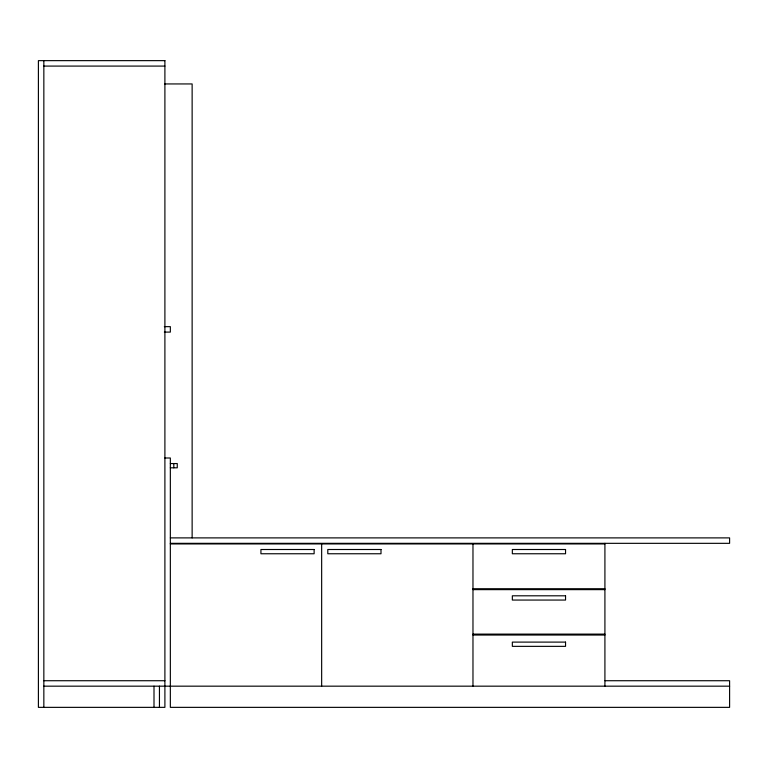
<?xml version="1.0" encoding="UTF-8"?>
<svg xmlns="http://www.w3.org/2000/svg" width="768" height="768" viewBox="0 0 768 768"><rect width="100%" height="100%" fill="white"/><g stroke="black" fill="none" stroke-linecap="round" stroke-linejoin="round"><path stroke-width="1.15" d="M43.843 66.086L164.899 66.086M164.544 83.942L192.134 83.942L192.134 537.888M164.352 326.65L170.342 326.65L170.342 332.102L164.352 332.102M164.899 457.997L170.342 457.997L170.342 707.357L729.6 707.357L729.6 680.726L605.059 680.726M170.342 463.555L177.264 463.555L177.264 467.808L170.342 467.808M170.342 537.888L729.6 537.888L729.6 543.331L170.342 543.331M170.342 543.936L604.915 543.936M472.973 588.73L604.915 588.73M472.973 589.632L604.915 589.632M472.973 634.118L604.915 634.118M472.973 635.03L604.915 635.03M43.843 680.726L164.899 680.726M43.843 686.17L729.6 686.17M604.915 543.331L604.915 686.17M472.973 543.936L472.973 686.17M321.658 543.936L321.658 686.17M173.808 463.555L173.808 467.808M159.446 686.17L159.446 707.357M154.003 686.17L154.003 707.357M43.843 60.643L43.843 707.357M164.899 60.643L38.4 60.643L38.4 707.357L164.899 707.357L164.899 60.643M314.131 549.504L260.928 549.504L260.928 553.757L314.131 553.757L314.131 549.504M381.005 549.504L327.802 549.504L327.802 553.757L381.005 553.757L381.005 549.504M565.546 549.504L512.342 549.504L512.342 553.757L565.546 553.757L565.546 549.504M565.546 595.805L512.342 595.805L512.342 600.058L565.546 600.058L565.546 595.805M565.546 642.106L512.342 642.106L512.342 646.358L565.546 646.358L565.546 642.106"/></g></svg>
